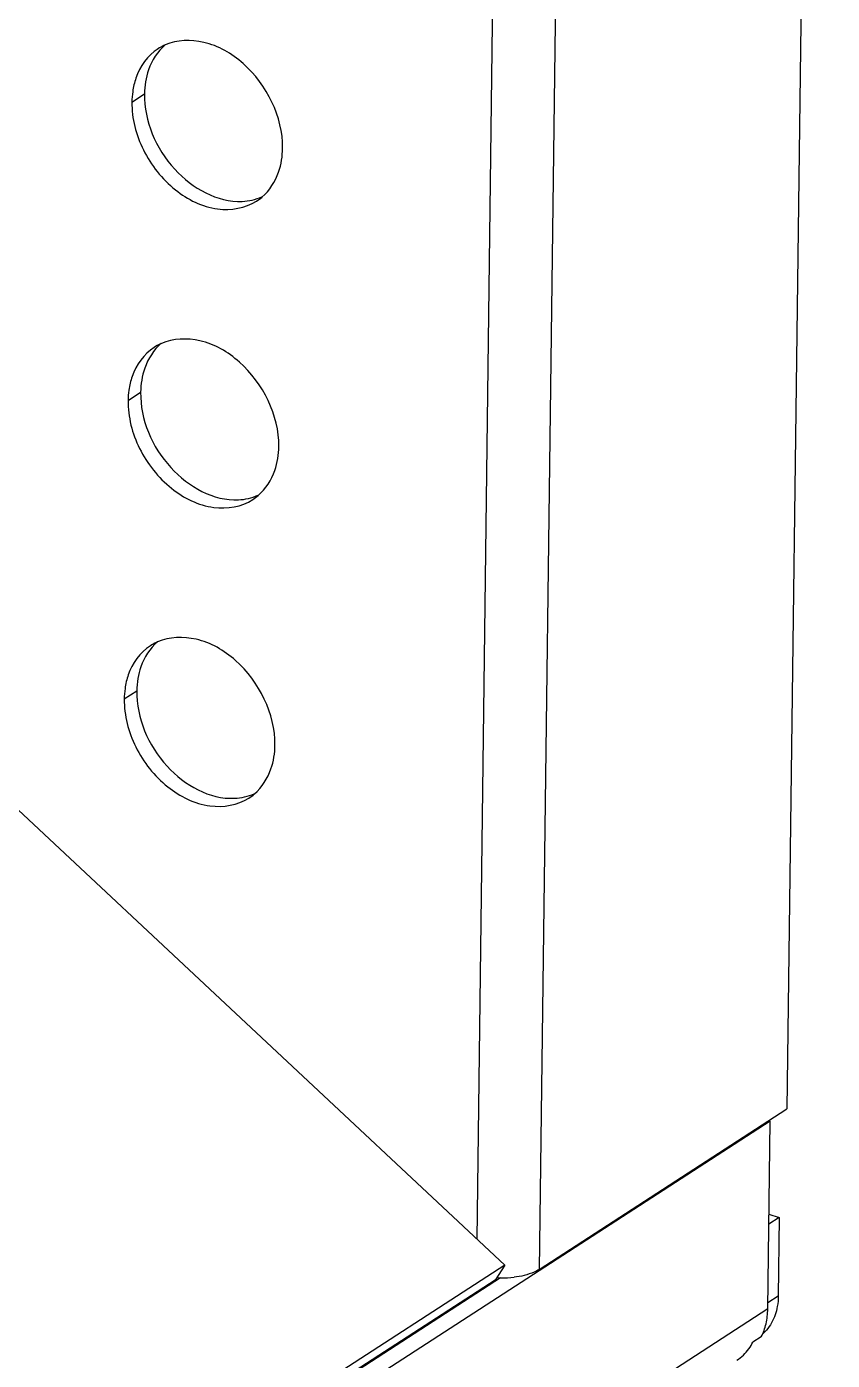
# Model space of a CAD drawing. Header units: millimetres. Extents: x -177 to 18421, y -5017 to 3255.
# Drawn here: x 4834.56 to 4847.88, y 1939.18 to 1961.25 of the extents above; entities that cross this region are included whole.
import ezdxf

# ---------------------------------------------------------------- set-up
doc = ezdxf.new("R2010")
doc.units = ezdxf.units.MM
doc.header["$LTSCALE"] = 46.255
doc.layers.get('0').update_dxf_attribs({"linetype": 'CONTINUOUS'})
doc.layers.add('02___PRT_ALL_AXES', color=7, linetype='CONTINUOUS')

msp = doc.modelspace()

# ---------------------------------------------------------------- linework, layer by layer
at = {"color": 3, "linetype": 'Continuous'}
for p, q in [((4847.884, 2001.867), (4847.134, 1943.342)), ((4843.783, 1999.211), (4843.033, 1940.686)), ((4842.733, 1998.391), (4842.001, 1941.19)), ((4842.464, 1940.755), (4833.725, 1948.936)), ((4846.856, 1943.14), (4823.642, 1928.105)), ((4843.033, 1940.686), (4847.134, 1943.342)), ((4846.816, 1940.034), (4846.856, 1943.14)), ((4846.836, 1941.6), (4847.007, 1941.548)), ((4847.007, 1941.548), (4846.99, 1940.246)), ((4842.464, 1940.755), (4823.491, 1928.467)), ((4846.816, 1940.034), (4823.603, 1925)), ((4846.708, 1939.572), (4846.569, 1939.482))]:
    msp.add_line(p, q, dxfattribs=at)
at = {"color": 7, "linetype": 'Continuous'}
for p, q in [((4846.856, 1943.14), (4846.832, 1943.147)), ((4847.007, 1941.548), (4846.834, 1941.436)), ((4842.464, 1940.755), (4842.305, 1940.511)), ((4842.397, 1940.549), (4823.331, 1928.2)), ((4842.305, 1940.511), (4823.331, 1928.223)), ((4842.257, 1940.458), (4842.233, 1940.465)), ((4846.99, 1940.246), (4846.817, 1940.134))]:
    msp.add_line(p, q, dxfattribs=at)
at = {"color": 3, "linetype": 'Continuous'}
for centre, radius, start, end in [((4842.983, 1941.812), 1.409, 242.7058, 243.7912), ((4842.427, 1942.223), 1.677, 267.7439, 268.9877), ((4842.428, 1942.205), 1.659, 268.9236, 276.6112), ((4846.28, 1940.127), 0.68, 311.4867, 319.2374), ((4845.83, 1939.86), 0.831, 324.2555, 332.9039)]:
    msp.add_arc(centre, radius, start, end, dxfattribs=at)
msp.add_open_spline([(4843.033, 1940.686), (4843.007, 1940.67), (4842.878, 1940.602), (4842.733, 1940.571), (4842.619, 1940.557)], degree=3, knots=[0, 0, 0, 0, 0.213098, 1, 1, 1, 1], dxfattribs=at)
for points in [[(4846.974, 1940.075), (4846.966, 1940.028), (4846.954, 1939.98), (4846.938, 1939.935)], [(4846.99, 1940.246), (4846.989, 1940.189), (4846.984, 1940.132), (4846.974, 1940.075)], [(4846.787, 1939.788), (4846.806, 1939.868), (4846.815, 1939.952), (4846.816, 1940.034)], [(4846.938, 1939.935), (4846.907, 1939.844), (4846.859, 1939.756), (4846.796, 1939.683)], [(4846.708, 1939.572), (4846.743, 1939.64), (4846.769, 1939.713), (4846.787, 1939.788)], [(4846.303, 1939.183), (4846.381, 1939.233), (4846.45, 1939.3), (4846.504, 1939.375)]]:
    msp.add_open_spline(points, degree=3, dxfattribs=at)
at = {"layer": '02___PRT_ALL_AXES', "color": 7, "linetype": 'Continuous'}
for p, q in [((4836.297, 1960.002), (4836.505, 1960.137)), ((4836.234, 1955.064), (4836.442, 1955.199)), ((4836.17, 1950.125), (4836.379, 1950.26))]:
    msp.add_line(p, q, dxfattribs=at)
at = {"layer": '02___PRT_ALL_AXES', "color": 3, "linetype": 'Continuous'}
for centre, radius, start, end in [((4837.187, 1960.173), 0.844, 115.4309, 122.9155), ((4837.189, 1960.169), 0.848, 113.6105, 115.4251), ((4837.668, 1959.985), 1.371, 172.1081, 179.3146), ((4837.897, 1959.076), 0.85, 302.9319, 310.5766), ((4837.124, 1955.234), 0.844, 115.4309, 122.9155), ((4837.125, 1955.231), 0.848, 113.6105, 115.4251), ((4837.604, 1955.047), 1.371, 172.1081, 179.3146), ((4837.833, 1954.138), 0.85, 302.9319, 310.5766), ((4837.061, 1950.296), 0.844, 115.4309, 122.9155), ((4837.062, 1950.293), 0.848, 113.6105, 115.4251), ((4837.541, 1950.109), 1.371, 172.1081, 179.3146), ((4837.77, 1949.199), 0.85, 302.9319, 310.5766)]:
    msp.add_arc(centre, radius, start, end, dxfattribs=at)
for points, knots in [([(4838.79, 1959.242), (4838.797, 1959.755), (4838.403, 1960.542), (4837.542, 1961.043), (4837.044, 1961.031), (4836.849, 1960.946)], [0, 0, 0, 0, 0.527776, 0.781675, 1, 1, 1, 1]), ([(4836.297, 1960.002), (4836.293, 1959.73), (4836.441, 1959.171), (4836.957, 1958.523), (4837.659, 1958.161), (4838.175, 1958.244), (4838.359, 1958.363)], [0, 0, 0, 0, 0.26432, 0.538702, 0.787242, 1, 1, 1, 1]), ([(4838.727, 1954.304), (4838.734, 1954.817), (4838.34, 1955.604), (4837.479, 1956.105), (4836.981, 1956.093), (4836.786, 1956.008)], [0, 0, 0, 0, 0.527776, 0.781675, 1, 1, 1, 1]), ([(4836.234, 1955.064), (4836.23, 1954.792), (4836.377, 1954.233), (4836.894, 1953.584), (4837.596, 1953.222), (4838.112, 1953.305), (4838.295, 1953.424)], [0, 0, 0, 0, 0.26432, 0.538702, 0.787242, 1, 1, 1, 1]), ([(4838.664, 1949.365), (4838.67, 1949.879), (4838.277, 1950.666), (4837.416, 1951.167), (4836.917, 1951.155), (4836.723, 1951.069)], [0, 0, 0, 0, 0.527776, 0.781675, 1, 1, 1, 1]), ([(4836.17, 1950.125), (4836.167, 1949.854), (4836.314, 1949.295), (4836.83, 1948.646), (4837.533, 1948.284), (4838.048, 1948.367), (4838.232, 1948.486)], [0, 0, 0, 0, 0.26432, 0.538702, 0.787242, 1, 1, 1, 1])]:
    msp.add_open_spline(points, degree=3, knots=knots, dxfattribs=at)
for points in [[(4836.729, 1960.881), (4836.559, 1960.771), (4836.429, 1960.59), (4836.363, 1960.399)], [(4836.363, 1960.399), (4836.338, 1960.326), (4836.321, 1960.25), (4836.31, 1960.174)], [(4838.724, 1958.844), (4838.768, 1958.971), (4838.789, 1959.107), (4838.79, 1959.242)], [(4838.449, 1958.43), (4838.575, 1958.538), (4838.67, 1958.688), (4838.724, 1958.844)], [(4836.665, 1955.943), (4836.496, 1955.833), (4836.366, 1955.652), (4836.3, 1955.461)], [(4836.3, 1955.461), (4836.275, 1955.388), (4836.257, 1955.312), (4836.247, 1955.235)], [(4838.661, 1953.906), (4838.704, 1954.033), (4838.725, 1954.169), (4838.727, 1954.304)], [(4838.386, 1953.492), (4838.512, 1953.6), (4838.607, 1953.749), (4838.661, 1953.906)], [(4836.602, 1951.005), (4836.433, 1950.895), (4836.302, 1950.713), (4836.237, 1950.523)], [(4836.237, 1950.523), (4836.212, 1950.45), (4836.194, 1950.374), (4836.183, 1950.297)], [(4838.597, 1948.968), (4838.641, 1949.095), (4838.662, 1949.231), (4838.664, 1949.365)], [(4838.323, 1948.554), (4838.449, 1948.662), (4838.543, 1948.811), (4838.597, 1948.968)]]:
    msp.add_open_spline(points, degree=3, dxfattribs=at)
at = {"layer": '02___PRT_ALL_AXES', "color": 7, "linetype": 'Continuous'}
for points in [[(4836.846, 1960.948), (4836.721, 1960.841), (4836.626, 1960.691), (4836.572, 1960.534)], [(4836.572, 1960.534), (4836.528, 1960.407), (4836.507, 1960.271), (4836.505, 1960.137)], [(4838.121, 1958.358), (4838.232, 1958.364), (4838.344, 1958.388), (4838.446, 1958.433)], [(4836.783, 1956.01), (4836.657, 1955.902), (4836.562, 1955.753), (4836.509, 1955.596)], [(4836.509, 1955.596), (4836.465, 1955.469), (4836.444, 1955.333), (4836.442, 1955.199)], [(4838.058, 1953.42), (4838.169, 1953.425), (4838.281, 1953.45), (4838.383, 1953.495)], [(4836.72, 1951.072), (4836.594, 1950.964), (4836.499, 1950.814), (4836.445, 1950.658)], [(4836.445, 1950.658), (4836.401, 1950.531), (4836.381, 1950.395), (4836.379, 1950.26)], [(4837.994, 1948.482), (4838.106, 1948.487), (4838.218, 1948.512), (4838.32, 1948.556)]]:
    msp.add_open_spline(points, degree=3, dxfattribs=at)
for points in [[(4836.505, 1960.137), (4836.5, 1959.689), (4836.856, 1958.822), (4837.709, 1958.34), (4838.121, 1958.358)], [(4836.442, 1955.199), (4836.436, 1954.751), (4836.792, 1953.884), (4837.646, 1953.401), (4838.058, 1953.42)], [(4836.379, 1950.26), (4836.373, 1949.813), (4836.729, 1948.946), (4837.583, 1948.463), (4837.994, 1948.482)]]:
    msp.add_open_spline(points, degree=3, knots=[0, 0, 0, 0, 0.520709, 1, 1, 1, 1], dxfattribs=at)

doc.saveas('drawing.dxf')
